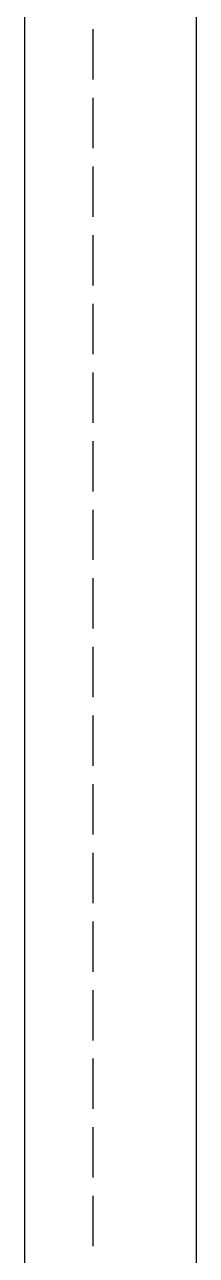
# Model space of a CAD drawing. Extents: x 24 to 504, y -400 to -22.
# Drawn here: x 134.5 to 138.25, y -261.5 to -234.6 of the extents above; entities that cross this region are included whole.
import ezdxf

# ---------------------------------------------------------------- set-up
doc = ezdxf.new("R2010")
doc.units = 0
doc.layers.add('BLACK', color=7, linetype='CONTINUOUS')

msp = doc.modelspace()

# ---------------------------------------------------------------- linework, layer by layer
at = {"layer": 'BLACK', "linetype": 'CONTINUOUS'}
for p, q in [((138.25, -391.3), (138.25, -154.21358)), ((134.5, -154.8), (134.5, -394.8)), ((136, -235.8), (136, -234.7)), ((136, -237.3), (136, -236.2)), ((136, -238.8), (136, -237.7)), ((136, -240.3), (136, -239.2)), ((136, -241.8), (136, -240.7)), ((136, -243.3), (136, -242.2)), ((136, -244.8), (136, -243.7)), ((136, -246.3), (136, -245.2)), ((136, -247.8), (136, -246.7)), ((136, -249.3), (136, -248.2)), ((136, -250.8), (136, -249.7)), ((136, -252.3), (136, -251.2)), ((136, -253.8), (136, -252.7)), ((136, -255.3), (136, -254.2)), ((136, -256.8), (136, -255.7)), ((136, -258.3), (136, -257.2)), ((136, -259.8), (136, -258.7)), ((136, -261.3), (136, -260.2))]:
    msp.add_line(p, q, dxfattribs=at)

doc.saveas('drawing.dxf')
